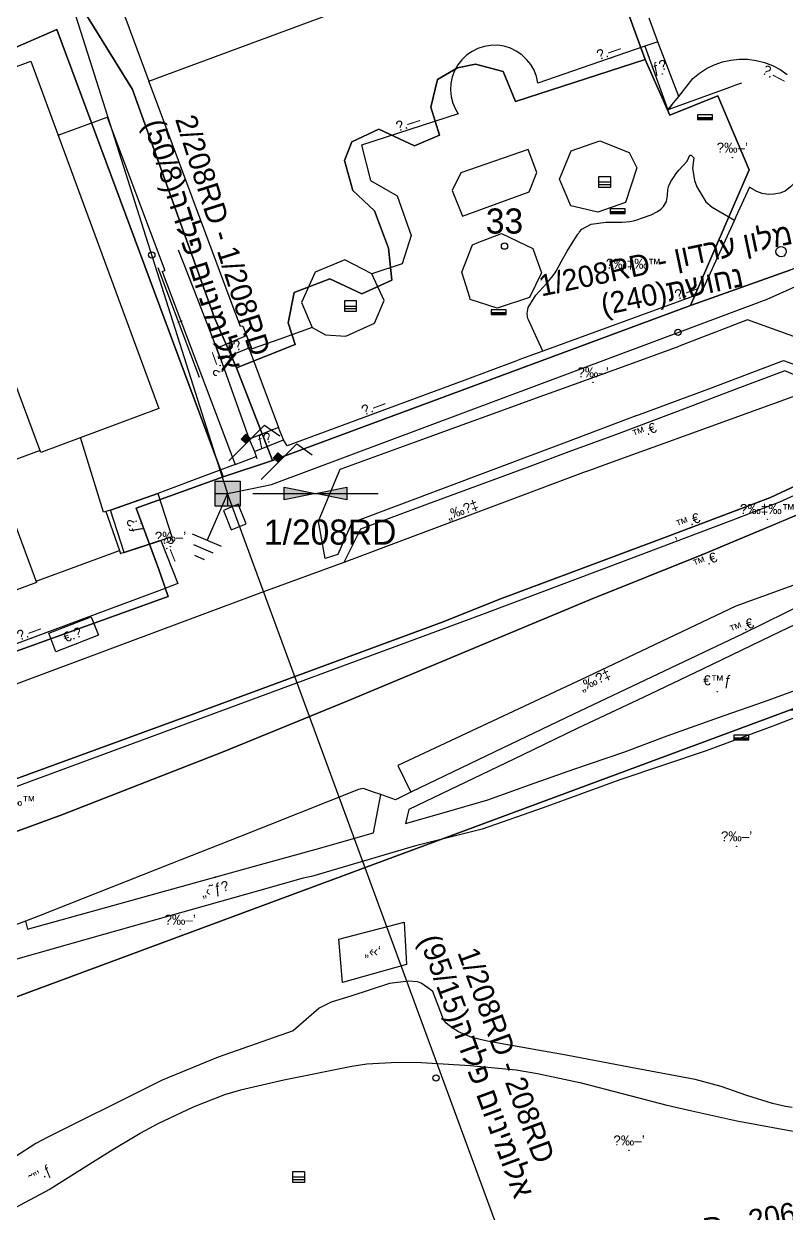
# Model space of a CAD drawing. Header units: metres. Extents: x 218299 to 220222, y 572714 to 574340.
# Drawn here: x 219886 to 219946.7, y 573720.8 to 573815.6 of the extents above; entities that cross this region are included whole.
import ezdxf
from ezdxf.enums import TextEntityAlignment as Align

# ---------------------------------------------------------------- set-up
doc = ezdxf.new("R2010")
doc.units = ezdxf.units.M
doc.header["$MEASUREMENT"] = 0
for name, color, linetype in [('1601', 44, 'LANDBORDER'), ('1602', 44, 'Continuous'), ('1603', 44, 'Continuous'), ('6011', 10, 'Continuous'), ('6081', 1, 'CABLEUNDEXIST03'), ('6371', 7, 'Continuous'), ('6522', 1, 'Continuous'), ('6531', 7, 'Continuous'), ('6561', 7, 'Continuous'), ('6902', 1, 'Continuous'), ('6912', 1, 'Continuous'), ('A_POINTS', 2, 'Continuous'), ('M2200', 253, 'Continuous'), ('M2207', 253, 'Continuous'), ('M2211', 253, 'Continuous'), ('M2401', 7, 'Continuous'), ('M2404', 7, 'Continuous'), ('M2405', 253, 'Continuous'), ('M2407', 253, 'Continuous'), ('M2408', 253, 'Continuous'), ('M2412', 253, 'Continuous'), ('M2430', 253, 'Continuous'), ('M2601', 253, 'Continuous'), ('M2602', 253, 'Continuous'), ('M2605', 253, 'Continuous'), ('M2802', 253, 'Continuous'), ('M2804', 253, 'Continuous'), ('M2809', 253, 'Continuous'), ('M5202', 253, 'Continuous'), ('M5203', 253, 'Continuous'), ('M5250', 253, 'Continuous')]:
    doc.layers.add(name, color=color, linetype=linetype)
doc.styles.add('HEBTXT', font='HEBTXT')
doc.styles.add('MAVAT_HEBTXT', font='HEBTXT')
doc.linetypes.add('CABLEUNDEXIST03', pattern='A,3.5,[222,elecad.shx,S=0.01,R=0,X=0,Y=0],1.5', length=5)
doc.linetypes.add('LANDBORDER', pattern='A,6.25,[208,elecad.shx,S=0.02,R=0,X=-0.6,Y=0],12.5,[208,elecad.shx,S=0.02,R=180,X=0.6,Y=0],6.25', length=25)

# ---------------------------------------------------------------- blocks, each defined once
blk = doc.blocks.new('6902')
at = {"layer": 'A_POINTS'}
blk.add_circle((0, 0), 0.25, dxfattribs=at)
at = {"color": 0, "style": 'HEBTXT', "flags": 1}
blk.add_attdef('CODE', (-2.918, 6.399), '', height=1.7, dxfattribs=at)
at = {"color": 0, "style": 'HEBTXT'}
for tag, p in [('PATH', (0.169, 4.708)), ('HTCH', (0.169, 2.708))]:
    blk.add_attdef(tag, text='', height=1.7, dxfattribs=at).set_placement(p, align=Align.MIDDLE_CENTER)
blk = doc.blocks.new('6912')
at = {"layer": 'A_POINTS'}
blk.add_circle((0, 0), 0.25, dxfattribs=at)
at = {"color": 0, "style": 'HEBTXT', "flags": 1}
blk.add_attdef('CODE', (-2.918, 6.399), '', height=1.7, dxfattribs=at)
at = {"color": 0, "style": 'HEBTXT'}
for tag, p in [('PATH', (0.169, 4.708)), ('HTCH', (0.169, 2.708))]:
    blk.add_attdef(tag, text='', height=1.7, dxfattribs=at).set_placement(p, align=Align.MIDDLE_CENTER)
blk = doc.blocks.new('6522')
at = {"color": 0}
for points in [[(0.707, 0.707), (3.55, 3.55), (4.778, 2.689)], [(2.084, 2.082), (1.693, 2.422), (2.067, 2.83), (2.465, 2.465)]]:
    blk.add_lwpolyline(points, dxfattribs=at)
blk.add_solid([(2.083, 2.083), (1.693, 2.422), (2.465, 2.465), (2.067, 2.83)], dxfattribs=at)
at = {"color": 0, "style": 'HEBTXT'}
blk.add_attdef('PLACE', (4.757, 3.899), '', height=1.7, dxfattribs=at)
blk = doc.blocks.new('6371')
at = {"color": 0}
for points in [[(-1, -1), (-1, 1), (1, 1), (1, -1)], [(-1, -1), (-1, 0), (0, 0), (0, -1)]]:
    blk.add_lwpolyline(points, close=True, dxfattribs=at)
blk.add_solid([(-1, -1), (1, -1), (-1, 1), (1, 1)], dxfattribs=at)
at = {"color": 0, "style": 'HEBTXT'}
blk.add_attdef('POLE_NUM', (2, 2), '', height=2, dxfattribs=at)
at = {"color": 0, "style": 'HEBTXT', "flags": 1}
blk.add_attdef('MAP_TYPE', (2.062, -0.532), '', height=2, dxfattribs=at)
blk = doc.blocks.new('6531')
at = {"color": 0}
blk.add_lwpolyline([(2, 0), (12, 0)], dxfattribs=at)
for points in [[(4.5, -0.5), (4.5, 0.5), (7, 0)], [(9.5, 0.5), (9.5, -0.5), (7, 0)]]:
    blk.add_lwpolyline(points, close=True, dxfattribs=at)
for points in [[(4.5, -0.5), (4.5, 0.5), (7, 0)], [(9.5, -0.5), (9.5, 0.5), (7, 0)]]:
    blk.add_solid(points, dxfattribs=at)
blk = doc.blocks.new('6561')
at = {"color": 0}
blk.add_line((0, 0), (-1.62, -3.72), dxfattribs=at)
at = {"color": 0, "flags": 128}
for points in [[(-2.812, -3.202), (-0.519, -4.199)], [(-2.718, -4.061), (-1.185, -4.727)], [(-2.624, -4.919), (-1.851, -5.255)]]:
    blk.add_lwpolyline(points, dxfattribs=at)
at = {"color": 0, "style": 'HEBTXT'}
for tag, p in [('TYPE', (1.691, -1.644)), ('DESC', (1.691, -4.209))]:
    blk.add_attdef(tag, p, '', height=1.5, dxfattribs=at)
blk = doc.blocks.new('1603')
at = {"layer": 'A_POINTS'}
blk.add_circle((0, 0), 0.25, dxfattribs=at)
at = {"color": 0, "style": 'HEBTXT'}
blk.add_attdef('PARCEL_NUM', text='', height=2, dxfattribs=at).set_placement((0, 1), align=Align.CENTER)
at = {"color": 0, "style": 'HEBTXT', "flags": 1}
blk.add_attdef('LOT_NUM', text='', height=2, dxfattribs=at).set_placement((0, -2.5), align=Align.CENTER)
blk = doc.blocks.new('M2802')
blk.add_circle((0, 0), 0.025)
at = {"style": 'MAVAT_HEBTXT'}
blk.add_attdef('NAME', text='', height=0.8, dxfattribs=at).set_placement((0, 1.59), align=Align.MIDDLE)
blk = doc.blocks.new('M2804')
blk.add_circle((0, 0), 0.025)
at = {"style": 'MAVAT_HEBTXT'}
blk.add_attdef('NAME', text='', height=0.8, dxfattribs=at).set_placement((0, 1.59), align=Align.MIDDLE)
blk = doc.blocks.new('M5202')
blk.add_lwpolyline([(-2, -0.53), (2, -0.53), (2, 0.67), (-2, 0.67)], close=True)
for points in [[(-2, 0), (2, 0)], [(-2, -0.33), (2, -0.33)]]:
    blk.add_lwpolyline(points)
at = {"style": 'MAVAT_HEBTXT', "flags": 1}
for tag, p in [('MARK', (0, 1.92)), ('HEIGHT', (0, -1.78)), ('NAME', (0, -4.35))]:
    blk.add_attdef(tag, text='', height=0.8, dxfattribs=at).set_placement(p, align=Align.MIDDLE)
blk = doc.blocks.new('M2405')
blk.add_circle((0, 0), 0.025)
at = {"style": 'MAVAT_HEBTXT'}
blk.add_attdef('NAME', text='', height=0.8, dxfattribs=at).set_placement((0, 1.59), align=Align.MIDDLE)
blk = doc.blocks.new('M2404')
blk.add_circle((0, 0), 0.025)
at = {"style": 'MAVAT_HEBTXT'}
blk.add_attdef('NAME', text='', height=0.8, dxfattribs=at).set_placement((0, 1.59), align=Align.MIDDLE)
blk = doc.blocks.new('M2207')
blk.add_circle((0, 0), 0.025)
at = {"style": 'MAVAT_HEBTXT'}
blk.add_attdef('NAME', text='', height=0.8, dxfattribs=at).set_placement((0, 1.59), align=Align.MIDDLE)
blk = doc.blocks.new('M2211')
blk.add_circle((0, 0), 0.025)
at = {"style": 'MAVAT_HEBTXT'}
blk.add_attdef('NAME', text='', height=0.8, dxfattribs=at).set_placement((0, 1.59), align=Align.MIDDLE)
blk = doc.blocks.new('M2408')
blk.add_circle((0, 0), 0.025)
at = {"style": 'MAVAT_HEBTXT'}
blk.add_attdef('NAME', text='', height=0.8, dxfattribs=at).set_placement((0, 1.59), align=Align.MIDDLE)
blk = doc.blocks.new('M2412')
blk.add_circle((0, 0), 0.025)
at = {"style": 'MAVAT_HEBTXT'}
blk.add_attdef('NAME', text='', height=0.8, dxfattribs=at).set_placement((0, 1.59), align=Align.MIDDLE)
blk = doc.blocks.new('M2430')
blk.add_circle((0, 0), 0.025)
at = {"style": 'MAVAT_HEBTXT'}
blk.add_attdef('NAME', text='', height=0.8, dxfattribs=at).set_placement((0, 1.25), align=Align.MIDDLE)
blk = doc.blocks.new('M2601')
blk.add_circle((0, 0), 0.025)
at = {"style": 'MAVAT_HEBTXT'}
blk.add_attdef('NAME', text='', height=0.8, dxfattribs=at).set_placement((0, 1.59), align=Align.MIDDLE)
blk = doc.blocks.new('M2605')
blk.add_circle((0, 0), 0.025)
at = {"style": 'MAVAT_HEBTXT'}
blk.add_attdef('NAME', text='', height=0.8, dxfattribs=at).set_placement((0, 1.59), align=Align.MIDDLE)
blk = doc.blocks.new('M2809')
blk.add_circle((0, 0), 0.025)
at = {"style": 'MAVAT_HEBTXT'}
blk.add_attdef('NAME', text='', height=0.8, dxfattribs=at).set_placement((0, 1.59), align=Align.MIDDLE)
blk = doc.blocks.new('M5203')
for points in [[(1.54, -1.47), (-1.54, -1.47), (-1.54, 1.47), (1.54, 1.47)], [(-1.54, 0), (1.54, 0)], [(1.54, 1.47), (1.54, -1.47)], [(-1.54, -0.66), (1.54, -0.66)]]:
    blk.add_lwpolyline(points)
at = {"style": 'MAVAT_HEBTXT', "flags": 1}
for tag, p in [('MARK', (0, 3.2)), ('HEIGHT', (0, -3.3)), ('NAME', (0, -5.87))]:
    blk.add_attdef(tag, text='', height=0.8, dxfattribs=at).set_placement(p, align=Align.MIDDLE)
blk = doc.blocks.new('111')
at = {"layer": 'M2200'}
for points in [[(219920.122, 573830.676, 608.727), (219892.507, 573820.415, 608.765), (219892.507, 573820.415, 608.765), (219895.984, 573811.016, 608.765), (219895.984, 573811.016, 608.765), (219923.612, 573821.282, 608.765)], [(219887.369, 573781.443, 608.727), (219877.077, 573809.101, 608.727), (219885.947, 573812.366, 608.692), (219886.581, 573812.599, 608.69), (219896.765, 573784.936, 608.727)], [(219887.033, 573771.065, 608.802), (219863.487, 573762.332, 608.802), (219859.983, 573771.779, 608.877), (219883.53, 573780.512, 608.727), (219883.53, 573780.512, 608.727)]]:
    blk.add_polyline3d(points, close=True, dxfattribs=at)
at = {"layer": 'M2207'}
blk.add_polyline3d([(219916.496, 573740.649, 596.955), (219911.396, 573739.191, 596.955), (219911.11, 573742.655, 596.955), (219916.302, 573744.001, 596.955), (219916.496, 573740.649, 596.955)], close=True, dxfattribs=at)
at = {"layer": 'M2211'}
blk.add_polyline3d([(219891.965, 573766.868, 598.535), (219888.577, 573765.554, 598.535), (219888.007, 573767.024, 598.235), (219891.395, 573768.338, 598.235), (219891.965, 573766.868, 598.535)], close=True, dxfattribs=at)
at = {"layer": 'M2401'}
for points in [[(219948.988, 573786.949, 598.852), (219946.636, 573787.93, 598.852), (219942.814, 573786.51, 598.852), (219938.776, 573784.977, 598.852), (219933.365, 573782.923, 598.852), (219929.441, 573781.472, 598.852), (219926.33, 573780.321, 598.852), (219919.969, 573777.968, 598.852), (219918.187, 573777.309, 598.852), (219912.832, 573775.329, 598.852), (219912.407, 573774.484, 598.852), (219911.499, 573772.68, 598.852), (219905.102, 573770.326, 598.852), (219904.044, 573769.932, 598.852), (219900.632, 573768.66, 598.852), (219879.629, 573760.829, 598.852)], [(219920.974, 573800.268, 596.258), (219926.281, 573802.21, 596.258), (219926.881, 573803.751, 596.258), (219926.18, 573805.566, 596.258), (219920.822, 573803.702, 596.258), (219920.146, 573802.316, 596.258), (219920.974, 573800.268, 596.258)], [(219934.847, 573784.385, 595.257), (219938.355, 573785.675, 595.257), (219940.579, 573786.493, 595.257), (219946.543, 573788.756, 595.257), (219949.033, 573787.872, 595.257), (219949.185, 573787.831, 595.257), (219949.599, 573787.774, 595.257), (219950.017, 573787.797, 595.257), (219950.423, 573787.899, 595.257), (219951.987, 573788.699, 595.257), (219950.924, 573789.277, 595.257), (219948.319, 573790.321, 595.257), (219943.661, 573792.015, 595.257), (219938.234, 573789.894, 595.257)], [(219947.585, 573778.819, 594.748), (219945.507, 573777.852, 594.748), (219937.225, 573774.705, 594.748), (219929.826, 573771.962, 594.748), (219923.845, 573769.712, 594.748), (219919.426, 573767.951, 594.748), (219899.358, 573760.528, 594.748), (219871.573, 573750.392, 594.748)], [(219877.283, 573748.27, 594.748), (219889.036, 573752.574, 594.748), (219901.903, 573757.574, 594.748), (219911.828, 573761.637, 594.748), (219921.168, 573765.545, 594.748), (219924.096, 573766.764, 594.748), (219931.169, 573769.707, 594.748), (219940.153, 573773.344, 594.748), (219944.593, 573775.183, 594.748), (219948.571, 573776.868, 594.748)], [(219948.529, 573769.565, 594.211), (219943.236, 573766.967, 594.211), (219929.792, 573760.579, 594.211), (219922.868, 573757.271, 594.211), (219916.853, 573754.364, 594.211), (219915.616, 573753.766, 594.211), (219914.444, 573754.172, 594.211), (219913.784, 573754.401, 594.211), (219913.07, 573754.651, 594.211), (219912.669, 573754.591, 594.211), (219903.199, 573750.808, 594.211), (219902.455, 573750.514, 594.211), (219897.728, 573748.646, 594.211), (219887.185, 573744.481, 594.211), (219886.148, 573744.095, 594.211), (219877.987, 573741.06, 594.211), (219866.786, 573736.916, 594.211), (219856.525, 573733.114, 594.211), (219853.871, 573732.162, 594.211), (219851.158, 573731.097, 594.211), (219850.423, 573730.832, 594.211), (219846.149, 573729.294, 594.211), (219844.784, 573728.803, 594.211), (219841.286, 573727.481, 594.211)], [(219951.802, 573769.773, 594.789), (219946.303, 573767.162, 594.789), (219940.084, 573764.165, 594.789), (219935.341, 573761.899, 594.789), (219930.157, 573759.455, 594.789), (219925.708, 573757.317, 594.789), (219916.695, 573752.979, 594.789), (219916.429, 573751.879, 594.789), (219919.499, 573752.748, 594.789), (219922.976, 573753.75, 594.789), (219926.288, 573754.948, 594.789), (219929.836, 573756.205, 594.789), (219933.82, 573757.556, 594.789), (219937.256, 573758.853, 594.789), (219941.801, 573760.486, 594.789), (219945.021, 573761.601, 594.789), (219948.937, 573763.033, 594.789)]]:
    blk.add_polyline3d(points, dxfattribs=at)
at = {"layer": 'M2404'}
for points in [[(219948.988, 573786.949, 598.852), (219946.636, 573787.93, 598.852), (219942.814, 573786.51, 598.852), (219938.776, 573784.977, 598.852), (219933.365, 573782.923, 598.852), (219929.441, 573781.472, 598.852), (219926.33, 573780.321, 598.852), (219919.969, 573777.968, 598.852), (219918.187, 573777.309, 598.852), (219912.832, 573775.329, 598.852), (219912.407, 573774.484, 598.852), (219911.499, 573772.68, 598.852), (219905.102, 573770.326, 598.852), (219904.044, 573769.932, 598.852), (219900.632, 573768.66, 598.852), (219879.629, 573760.829, 598.852)], [(219920.974, 573800.268, 596.258), (219926.281, 573802.21, 596.258), (219926.881, 573803.751, 596.258), (219926.18, 573805.566, 596.258), (219920.822, 573803.702, 596.258), (219920.146, 573802.316, 596.258), (219920.974, 573800.268, 596.258)], [(219934.847, 573784.385, 595.257), (219938.355, 573785.675, 595.257), (219940.579, 573786.493, 595.257), (219946.543, 573788.756, 595.257), (219949.033, 573787.872, 595.257), (219949.185, 573787.831, 595.257), (219949.599, 573787.774, 595.257), (219950.017, 573787.797, 595.257), (219950.423, 573787.899, 595.257), (219951.987, 573788.699, 595.257), (219950.924, 573789.277, 595.257), (219948.319, 573790.321, 595.257), (219943.661, 573792.015, 595.257), (219938.234, 573789.894, 595.257)], [(219947.585, 573778.819, 594.971), (219945.507, 573777.852, 594.971), (219937.225, 573774.705, 594.971), (219929.826, 573771.962, 594.971), (219923.845, 573769.712, 594.971), (219919.426, 573767.951, 594.971), (219899.358, 573760.528, 594.971), (219871.573, 573750.392, 594.971)], [(219877.283, 573748.27, 594.971), (219889.036, 573752.574, 594.971), (219901.903, 573757.574, 594.971), (219911.828, 573761.637, 594.971), (219921.168, 573765.545, 594.971), (219924.096, 573766.764, 594.971), (219931.169, 573769.707, 594.971), (219940.153, 573773.344, 594.971), (219944.593, 573775.183, 594.971), (219948.571, 573776.868, 594.971)], [(219948.529, 573769.565, 594.631), (219943.236, 573766.967, 594.631), (219929.792, 573760.579, 594.631), (219922.868, 573757.271, 594.631), (219916.853, 573754.364, 594.631), (219915.616, 573753.766, 594.631), (219914.444, 573754.172, 594.631), (219913.784, 573754.401, 594.631), (219913.07, 573754.651, 594.631), (219912.669, 573754.591, 594.631), (219903.199, 573750.808, 594.631), (219902.455, 573750.514, 594.631), (219897.728, 573748.646, 594.631), (219887.185, 573744.481, 594.631), (219886.148, 573744.095, 594.631), (219877.987, 573741.06, 594.631), (219866.786, 573736.916, 594.631), (219856.525, 573733.114, 594.631), (219853.871, 573732.162, 594.631), (219851.158, 573731.097, 594.631), (219850.423, 573730.832, 594.631), (219846.149, 573729.294, 594.631), (219844.784, 573728.803, 594.631), (219841.286, 573727.481, 594.631)], [(219951.802, 573769.773, 594.789), (219946.303, 573767.162, 594.789), (219940.084, 573764.165, 594.789), (219935.341, 573761.899, 594.789), (219930.157, 573759.455, 594.789), (219925.708, 573757.317, 594.789), (219916.695, 573752.979, 594.789), (219916.429, 573751.879, 594.789), (219919.499, 573752.748, 594.789), (219922.976, 573753.75, 594.789), (219926.288, 573754.948, 594.789), (219929.836, 573756.205, 594.789), (219933.82, 573757.556, 594.789), (219937.256, 573758.853, 594.789), (219941.801, 573760.486, 594.789), (219945.021, 573761.601, 594.789), (219948.937, 573763.033, 594.789)]]:
    blk.add_polyline3d(points, dxfattribs=at)
at = {"layer": 'M2405'}
for points in [[(219947.215, 573729.251, 594.681), (219946.688, 573729.333, 594.681), (219945.647, 573729.565, 594.681), (219943.6, 573730.208, 594.681), (219941.563, 573730.912, 594.681), (219939.493, 573731.463, 594.681), (219934.364, 573732.442, 594.681), (219929.231, 573733.404, 594.681), (219923.956, 573734.344, 594.681), (219922.826, 573734.554, 594.681), (219921.715, 573734.833, 594.681), (219920.651, 573735.272, 594.681), (219920.146, 573735.579, 594.681), (219919.664, 573735.96, 594.681), (219919.44, 573736.256, 594.681), (219918.597, 573738.48, 594.681), (219918.198, 573738.779, 594.681), (219917.662, 573739.156, 594.681), (219917.378, 573739.254, 594.681), (219916.656, 573739.311, 594.681), (219915.158, 573739.115, 594.681), (219912.055, 573738.103, 594.681), (219910.512, 573737.642, 594.681), (219909.543, 573737.144, 594.681), (219907.469, 573735.36, 594.681), (219901.496, 573733.247, 594.681), (219897.044, 573731.415, 594.681), (219895.984, 573730.887, 594.681), (219887.874, 573726.849, 594.681), (219886.975, 573726.366, 594.681), (219885.258, 573725.257, 594.681)], [(219947.295, 573727.318, 593.648), (219942.825, 573728.152, 593.648), (219942.337, 573728.262, 593.648), (219939.235, 573728.961, 593.648), (219937.257, 573729.407, 593.648), (219933.816, 573730.305, 593.648), (219930.324, 573731.217, 593.648), (219930.31, 573731.221, 593.648), (219926.939, 573731.931, 593.648), (219925.236, 573732.205, 593.648), (219921.577, 573732.572, 593.648), (219917.705, 573732.793, 593.648), (219915.769, 573732.825, 593.648), (219913.348, 573732.687, 593.648), (219912.144, 573732.511, 593.648), (219906.736, 573731.431, 593.648), (219903.284, 573730.634, 593.648), (219902.004, 573730.248, 593.648), (219899.517, 573729.262, 593.648), (219896.683, 573727.949, 593.648), (219895.319, 573727.196, 593.648), (219895.291, 573727.179, 593.648), (219894.88, 573726.932, 593.648), (219893.102, 573725.861, 593.648), (219891.705, 573724.987, 593.648), (219888.103, 573722.735, 593.648), (219886.078, 573721.652, 593.648), (219885.049, 573721.101, 593.648)]]:
    blk.add_polyline3d(points, dxfattribs=at)
at = {"layer": 'M2407'}
for points in [[(219896.749, 573808.967, 597.362), (219895.984, 573811.016, 597.378)], [(219902.625, 573793.215, 597.241), (219896.749, 573808.967, 597.362)], [(219888.746, 573806.716, 597.421), (219892.669, 573808.161, 597.49), (219897.255, 573795.924, 597.34)], [(219931.907, 573806.255, 596.328), (219934.233, 573805.344, 596.328), (219934.859, 573804.11, 596.328), (219933.945, 573801.353, 596.178), (219931.75, 573800.569, 596.253), (219929.588, 573801.083, 596.253), (219928.69, 573803.197, 596.328), (219929.631, 573805.462, 596.328), (219931.907, 573806.255, 596.328)], [(219924.056, 573798.886, 596.328), (219926.573, 573797.683, 596.253), (219927.249, 573795.756, 596.253), (219926.291, 573793.787, 596.253), (219923.716, 573792.929, 596.253), (219921.58, 573793.634, 596.253), (219921.534, 573793.782, 596.253)], [(219922.275, 573798.182, 596.328), (219924.056, 573798.886, 596.328)], [(219921.534, 573793.782, 596.253), (219920.914, 573795.796, 596.253), (219921.767, 573797.981, 596.328), (219922.275, 573798.182, 596.328)], [(219897.035, 573795.841, 597.34), (219897.255, 573795.924, 597.34)], [(219908.985, 573791.381, 596.478), (219910.039, 573790.82, 596.478), (219911.665, 573790.696, 596.478), (219913.948, 573791.748, 596.478), (219914.717, 573793.548, 596.478), (219913.735, 573795.66, 596.478)], [(219903.457, 573791.49, 597.228), (219903.28, 573791.459, 597.228), (219902.625, 573793.215, 597.241)], [(219904.202, 573789.685, 596.628), (219903.993, 573789.599, 596.628), (219906.296, 573783.425, 596.553)], [(219892.559, 573776.726, 597.34), (219892.376, 573776.672, 597.34), (219890.531, 573782.618, 597.413)], [(219887.312, 573781.595, 597.415), (219883.634, 573780.23, 597.415)], [(219886.994, 573771.172, 597.34), (219893.631, 573773.628, 597.34)]]:
    blk.add_polyline3d(points, dxfattribs=at)
at = {"layer": 'M2408'}
for points in [[(219934.847, 573784.385, 595.368), (219929.234, 573782.266, 595.368), (219926.908, 573781.389, 595.368), (219912.14, 573775.817, 595.368), (219911.574, 573774.529, 595.368), (219911.033, 573773.302, 595.368), (219910.011, 573772.985, 595.368), (219909.485, 573775.921, 595.368), (219909.688, 573776.412, 595.368), (219911.081, 573779.781, 595.368), (219911.218, 573780.111, 595.368), (219911.302, 573780.141, 595.368), (219917.129, 573782.251, 595.368), (219917.131, 573782.252, 595.368), (219927.519, 573786.014, 595.368), (219928.64, 573786.42, 595.368), (219934.302, 573788.47, 595.368), (219938.234, 573789.894, 595.368)], [(219902.848, 573780.477, 595.915), (219904.53, 573781.106, 595.915)], [(219949.544, 573761.117, 595.59), (219945.694, 573759.638, 595.59), (219943.163, 573758.704, 595.59), (219940.364, 573757.673, 595.59), (219933.497, 573755.341, 595.59), (219927.389, 573753.126, 595.59), (219922.538, 573751.422, 595.59), (219917.221, 573750.097, 595.59), (219908.93, 573747.656, 595.59), (219908.269, 573747.514, 595.59), (219904.717, 573746.512, 595.59), (219892.458, 573743.055, 595.59), (219889.477, 573742.215, 595.59), (219879.724, 573739.435, 595.59), (219879.502, 573739.352, 595.59), (219873.395, 573737.088, 595.59), (219859.126, 573731.797, 595.59), (219856.493, 573730.817, 595.59), (219853.865, 573729.779, 595.59), (219853.369, 573729.594, 595.59), (219850.647, 573728.577, 595.59), (219842.502, 573725.613, 595.59)], [(219886.148, 573744.095, 595.808), (219886.307, 573743.456, 595.808), (219892.643, 573745.21, 595.808), (219904.399, 573748.465, 595.808), (219909.298, 573749.821, 595.808), (219913.861, 573751.14, 595.808), (219914.444, 573754.172, 595.808)]]:
    blk.add_polyline3d(points, dxfattribs=at)
at = {"layer": 'M2412'}
for points in [[(219935.477, 573813.796, 596.29), (219937.307, 573808.732, 596.29), (219937.307, 573808.732, 596.29), (219937.47, 573808.929, 596.207), (219937.633, 573809.126, 596.124), (219938.19, 573809.799, 595.84), (219938.19, 573809.799, 595.84), (219936.527, 573814.156, 595.84)], [(219903.747, 573790.752, 597.115), (219904.138, 573789.837, 596.665), (219901.699, 573788.85, 596.665), (219901.354, 573789.737, 597.19), (219901.354, 573789.737, 597.19)], [(219906.296, 573783.425, 596.553), (219906.296, 573783.425, 596.553), (219903.98, 573782.492, 596.553), (219904.38, 573781.5, 596.103), (219906.695, 573782.433, 596.103), (219906.695, 573782.433, 596.103), (219906.695, 573782.433, 596.103), (219906.296, 573783.425, 596.553)], [(219892.916, 573776.831, 597.34), (219896.698, 573778.16, 595.915), (219896.698, 573778.16, 595.915), (219897.798, 573774.711, 595.915), (219897.798, 573774.711, 595.915), (219896.925, 573774.426, 596.243), (219896.831, 573774.396, 596.278), (219894.001, 573773.471, 597.34)]]:
    blk.add_polyline3d(points, close=True, dxfattribs=at)
at = {"layer": 'M2430'}
for points in [[(219937.115, 573782.213, 595.106), (219947.517, 573785.986, 594.919), (219949.883, 573786.885, 594.919)], [(219932.916, 573780.69, 595.182), (219937.115, 573782.213, 595.106)], [(219930.802, 573779.923, 595.219), (219911.499, 573772.68, 595.519)], [(219930.802, 573779.923, 595.219), (219932.916, 573780.69, 595.182)], [(219949.119, 573771.511, 594.705), (219942.745, 573769.185, 594.825), (219930.904, 573763.557, 595.125), (219915.82, 573756.5, 595.305), (219916.853, 573754.364, 595.305)]]:
    blk.add_polyline3d(points, dxfattribs=at)
at = {"layer": 'M2601'}
for points in [[(219896.689, 573796.182, 598.531), (219899.974, 573787.428, 598.531)], [(219904.38, 573781.5, 596.928), (219904.53, 573781.106, 596.765), (219904.587, 573780.954, 596.703)], [(219922.5, 573768.535, 596.62), (219934.202, 573772.932, 596.56), (219942.354, 573776.018, 596.29), (219946.238, 573777.506, 596.26), (219947.985, 573778.3, 596.17), (219950.044, 573779.324, 596.14), (219951.834, 573780.321, 596.14), (219953.168, 573781.151, 596.14)], [(219852.412, 573740.214, 597.52), (219858.774, 573744.514, 597.52), (219861.08, 573745.842, 597.52), (219922.5, 573768.535, 596.62)]]:
    blk.add_polyline3d(points, dxfattribs=at)
at = {"layer": 'M2602'}
for points in [[(219903.457, 573791.49, 597.415), (219903.457, 573791.49, 597.415), (219903.747, 573790.752, 597.415)], [(219904.202, 573789.685, 597.19), (219904.138, 573789.837, 597.19), (219903.747, 573790.752, 597.19), (219903.747, 573790.752, 597.19), (219903.747, 573790.752, 597.19)]]:
    blk.add_polyline3d(points, dxfattribs=at)
at = {"layer": 'M2605'}
for points in [[(219936.527, 573814.156, 597.115), (219935.828, 573816.026, 597.126)], [(219936.527, 573814.156, 597.115), (219935.477, 573813.796, 597.115), (219935.477, 573813.796, 597.115), (219929.047, 573811.588, 597.115)], [(219929.047, 573811.588, 597.115), (219926.96, 573810.872, 597.115), (219926.848, 573811.388, 597.115), (219926.659, 573811.882, 597.115), (219926.398, 573812.341, 597.115), (219926.071, 573812.756, 597.115), (219925.685, 573813.116, 597.115), (219925.249, 573813.414, 597.115), (219924.773, 573813.644, 597.115), (219924.268, 573813.798, 597.115), (219923.745, 573813.875, 597.115), (219923.217, 573813.872, 597.115), (219922.695, 573813.79, 597.115), (219922.192, 573813.629, 597.115), (219921.719, 573813.395, 597.115), (219921.286, 573813.092, 597.115), (219920.904, 573812.727, 597.115), (219920.581, 573812.309, 597.115), (219920.325, 573811.847, 597.115), (219920.142, 573811.351, 597.115), (219920.036, 573810.834, 597.115), (219920.008, 573810.306, 597.115), (219920.061, 573809.781, 597.115), (219920.192, 573809.269, 597.115), (219920.399, 573808.783, 597.115), (219920.621, 573808.414, 597.115), (219912.912, 573805.912, 597.265), (219913.636, 573803.117, 597.265), (219915.759, 573801.89, 597.265), (219916.867, 573798.713, 597.115), (219916.16, 573796.451, 597.115), (219913.735, 573795.66, 597.115), (219913.735, 573795.66, 597.115), (219911.577, 573796.772, 597.115), (219909.228, 573795.802, 597.115), (219908.139, 573793.374, 597.19), (219908.985, 573791.381, 597.19), (219908.985, 573791.381, 597.19), (219906.403, 573790.466, 597.19)], [(219937.633, 573809.126, 596.215), (219937.912, 573809.462, 596.215), (219938.19, 573809.799, 596.215), (219939.307, 573811.23, 596.215), (219939.834, 573811.662, 596.215), (219940.408, 573812.031, 596.215), (219941.021, 573812.329, 596.215), (219941.665, 573812.554, 596.215), (219942.331, 573812.702, 596.215), (219943.009, 573812.771, 596.215), (219943.691, 573812.76, 596.215), (219944.367, 573812.669, 596.215), (219945.027, 573812.5, 596.215), (219945.664, 573812.255, 596.215), (219946.267, 573811.937, 596.215), (219946.829, 573811.551, 596.215)], [(219942.311, 573810.552, 596.046), (219937.307, 573808.732, 596.29)], [(219942.709, 573810.697, 596.027), (219942.311, 573810.552, 596.046)], [(219943.186, 573810.87, 596.004), (219942.709, 573810.697, 596.027)], [(219937.633, 573809.126, 596.215), (219937.307, 573808.732, 596.215)], [(219947.888, 573803.452, 596.215), (219947.583, 573803.07, 596.215), (219947.098, 573802.59, 596.215), (219946.666, 573802.245, 596.215), (219946.227, 573802.085, 596.215), (219945.768, 573802.002, 596.215), (219945.301, 573801.998, 596.215), (219944.841, 573802.075, 596.215), (219944.4, 573802.228, 596.215), (219943.992, 573802.454, 596.215), (219943.818, 573802.582, 596.215), (219942.73, 573800.202, 596.194)], [(219942.73, 573800.202, 596.194), (219942.617, 573799.954, 596.192), (219939.945, 573794.107, 596.14), (219927.352, 573789.499, 596.206), (219925.668, 573788.883, 596.215)], [(219898.318, 573797.584, 597.265), (219899.044, 573795.707, 597.247)], [(219897.035, 573795.841, 597.34), (219902.848, 573780.477, 597.19), (219902.848, 573780.477, 597.19), (219900.649, 573779.648, 597.19)], [(219899.044, 573795.707, 597.247), (219901.354, 573789.737, 597.19), (219901.699, 573788.85, 596.665), (219903.98, 573782.492, 596.553), (219904.38, 573781.5, 596.103)], [(219906.403, 573790.466, 597.19), (219904.202, 573789.685, 597.19)], [(219925.124, 573788.682, 596.217), (219921.15, 573787.206, 596.233)], [(219925.668, 573788.883, 596.215), (219925.124, 573788.682, 596.217)], [(219921.15, 573787.206, 596.233), (219906.988, 573781.951, 596.29)], [(219906.988, 573781.951, 596.29), (219906.695, 573782.433, 596.365), (219906.296, 573783.425, 596.365)], [(219900.649, 573779.648, 597.19), (219896.698, 573778.16, 597.19), (219896.698, 573778.16, 597.19), (219894.65, 573777.44, 597.272)], [(219894.65, 573777.44, 597.272), (219892.916, 573776.831, 597.34), (219892.559, 573776.726, 597.34)], [(219892.559, 573776.726, 597.34), (219893.631, 573773.628, 597.34), (219893.723, 573773.364, 597.34)], [(219894.001, 573773.471, 597.34), (219896.925, 573774.426, 597.34), (219898.291, 573770.981, 597.265), (219896.982, 573770.494, 597.272)], [(219893.749, 573773.374, 597.34), (219893.723, 573773.364, 597.34)], [(219894.001, 573773.471, 597.34), (219893.749, 573773.374, 597.34)], [(219896.982, 573770.494, 597.272), (219883.173, 573765.353, 597.34), (219876.233, 573762.834, 597.34)]]:
    blk.add_polyline3d(points, dxfattribs=at)
at = {"layer": 'M2802'}
blk.add_polyline3d([(219942.617, 573799.954, 596.192), (219939.945, 573794.107, 596.14), (219927.352, 573789.499, 596.206), (219926.223, 573791.991, 596.356), (219926.174, 573792.118, 596.363), (219926.139, 573792.244, 596.368), (219926.111, 573792.494, 596.373), (219926.201, 573792.988, 596.366), (219926.806, 573793.957, 596.308), (219927.668, 573794.915, 596.237), (219928.078, 573795.395, 596.213), (219928.258, 573795.636, 596.207), (219928.339, 573795.756, 596.206), (219928.414, 573795.878, 596.206), (219928.64, 573796.275, 596.216), (219928.861, 573796.672, 596.235), (219929.301, 573797.463, 596.289), (219929.766, 573798.242, 596.339), (219930.017, 573798.626, 596.354), (219930.15, 573798.816, 596.357), (219930.218, 573798.91, 596.357), (219930.287, 573799.004, 596.356), (219930.481, 573799.221, 596.352), (219931.202, 573799.624, 596.326), (219932.387, 573799.776, 596.276), (219933.669, 573799.786, 596.228), (219934.291, 573799.841, 596.212), (219934.588, 573799.898, 596.208), (219934.872, 573799.983, 596.206), (219935.151, 573800.079, 596.206), (219935.982, 573800.378, 596.206), (219936.506, 573800.647, 596.206), (219936.751, 573800.822, 596.206), (219936.869, 573800.922, 596.206), (219936.982, 573801.032, 596.206), (219937.21, 573801.436, 596.206), (219937.281, 573801.9, 596.206), (219937.32, 573802.374, 596.206), (219937.367, 573802.6, 596.206), (219937.454, 573802.808, 596.206), (219937.618, 573803.097, 596.206), (219937.789, 573803.38, 596.206), (219937.98, 573803.659, 596.206), (219938.201, 573803.936, 596.206), (219938.847, 573804.642, 596.206), (219939.075, 573805.11, 596.192), (219939.17, 573805.133, 596.191), (219939.383, 573804.906, 596.192), (219939.276, 573804.092, 596.192), (219939.446, 573803.092, 596.192), (219939.624, 573802.597, 596.192), (219940.345, 573801.412, 596.192), (219940.856, 573800.988, 596.192)], close=True, dxfattribs=at)
for points in [[(219948.571, 573776.868, 594.886), (219945.501, 573775.568, 594.932), (219944.593, 573775.183, 594.946), (219940.153, 573773.344, 595.036), (219931.169, 573769.707, 595.186), (219924.096, 573766.764, 595.306), (219921.168, 573765.545, 595.486), (219911.828, 573761.637, 595.636), (219901.903, 573757.574, 595.861), (219889.036, 573752.574, 596.011), (219877.283, 573748.27, 596.161)], [(219883.916, 573754.895, 596.102), (219899.358, 573760.528, 595.936), (219919.426, 573767.951, 595.486), (219923.845, 573769.712, 595.486), (219929.826, 573771.962, 595.366), (219937.225, 573774.705, 595.126), (219945.507, 573777.852, 595.006), (219947.585, 573778.819, 594.963)]]:
    blk.add_polyline3d(points, dxfattribs=at)
at = {"layer": 'M2809'}
blk.add_polyline3d([(219951.802, 573769.773, 594.879), (219946.303, 573767.162, 594.939), (219940.084, 573764.165, 594.969), (219935.341, 573761.899, 595.029), (219930.157, 573759.455, 595.179), (219925.708, 573757.317, 595.269), (219916.695, 573752.979, 595.509), (219916.429, 573751.879, 595.509), (219919.499, 573752.748, 595.419), (219922.976, 573753.75, 595.329), (219926.288, 573754.948, 595.329), (219929.836, 573756.205, 595.239), (219933.82, 573757.556, 595.149), (219937.256, 573758.853, 595.089), (219941.801, 573760.486, 595.029), (219945.021, 573761.601, 594.969), (219948.937, 573763.033, 594.849)], dxfattribs=at)
at = {"layer": 'M5250'}
for points in [[(219946.743, 573797.377, 595.245), (219946.678, 573797.208, 595.245), (219946.548, 573797.083, 595.245), (219946.377, 573797.026, 595.245), (219946.197, 573797.047, 595.245), (219946.044, 573797.143, 595.245), (219945.946, 573797.295, 595.245), (219945.923, 573797.474, 595.245), (219945.976, 573797.643, 595.245), (219946.099, 573797.775, 595.245), (219946.267, 573797.842, 595.245), (219946.448, 573797.831, 595.245), (219946.606, 573797.745, 595.245), (219946.713, 573797.598, 595.245), (219946.747, 573797.421, 595.245), (219946.743, 573797.377, 595.245)], [(219902.775, 573777.176, 595.847), (219901.913, 573776.82, 595.847), (219902.524, 573775.267, 595.847), (219903.717, 573775.761, 595.847), (219903.183, 573777.119, 595.847)], [(219903.107, 573777.314, 595.847), (219902.775, 573777.176, 595.847)], [(219903.183, 573777.119, 595.847), (219903.107, 573777.314, 595.847)]]:
    blk.add_polyline3d(points, dxfattribs=at)
at = {"layer": 'M2207'}
ref = blk.add_blockref('M2207', (219913.809, 573741.624), dxfattribs=dict(at, xscale=0.5, yscale=0.5, zscale=0.5))
ref.add_attrib('NAME', '„‹‹‘', dxfattribs={"layer": '0', "height": 0.8, "style": 'MAVAT_HEBTXT'}).set_placement((219913.809, 573741.624), align=Align.MIDDLE)
at = {"layer": 'M2211'}
ref = blk.add_blockref('M2211', (219890.18, 573766.176), dxfattribs=dict(at, xscale=0.5, yscale=0.5, zscale=0.5))
ref.add_attrib('NAME', '€.\x9a', dxfattribs={"layer": '0', "height": 0.8, "rotation": 21.19408, "style": 'MAVAT_HEBTXT'}).set_placement((219889.893, 573766.918), align=Align.MIDDLE)
at = {"layer": 'M2404'}
ref = blk.add_blockref('M2404', (219935.248, 573783.638), dxfattribs=dict(at, xscale=0.5, yscale=0.5, zscale=0.5))
ref.add_attrib('NAME', '™.€', dxfattribs={"layer": '0', "height": 0.8, "rotation": 20.78569, "style": 'MAVAT_HEBTXT'}).set_placement((219935.443, 573783.124), align=Align.MIDDLE)
ref = blk.add_blockref('M2404', (219939.109, 573775.421), dxfattribs=dict(at, xscale=0.5, yscale=0.5, zscale=0.5))
ref.add_attrib('NAME', '™.€', dxfattribs={"layer": '0', "height": 0.8, "rotation": 20.78569, "style": 'MAVAT_HEBTXT'}).set_placement((219938.913, 573775.935), align=Align.MIDDLE)
ref = blk.add_blockref('M2404', (219940.071, 573773.311), dxfattribs=dict(at, xscale=0.5, yscale=0.5, zscale=0.5))
ref.add_attrib('NAME', '™.€', dxfattribs={"layer": '0', "height": 0.8, "rotation": 20.78569, "style": 'MAVAT_HEBTXT'}).set_placement((219940.266, 573772.796), align=Align.MIDDLE)
ref = blk.add_blockref('M2404', (219943.386, 573767.041), dxfattribs=dict(at, xscale=0.5, yscale=0.5, zscale=0.5))
ref.add_attrib('NAME', '™.€', dxfattribs={"layer": '0', "height": 0.8, "rotation": 20.78569, "style": 'MAVAT_HEBTXT'}).set_placement((219943.191, 573767.555), align=Align.MIDDLE)
at = {"layer": 'M2405'}
ref = blk.add_blockref('M2405', (219888.103, 573722.735), dxfattribs=dict(at, xscale=0.5, yscale=0.5, zscale=0.5))
ref.add_attrib('NAME', '˜”’.ƒ', dxfattribs={"layer": '0', "height": 0.8, "rotation": 32.02373, "style": 'MAVAT_HEBTXT'}).set_placement((219887.414, 573723.837), align=Align.MIDDLE)
at = {"layer": 'M2408'}
ref = blk.add_blockref('M2408', (219901.262, 573747.597), dxfattribs=dict(at, xscale=0.5, yscale=0.5, zscale=0.5))
ref.add_attrib('NAME', '„‹˜ƒ\x8e', dxfattribs={"layer": '0', "height": 0.8, "rotation": 15.47589, "style": 'MAVAT_HEBTXT'}).set_placement((219901.262, 573746.557), align=Align.MIDDLE)
at = {"layer": 'M2412'}
ref = blk.add_blockref('M2412', (219936.876, 573811.582), dxfattribs=dict(at, xscale=0.5, yscale=0.5, zscale=0.5))
ref.add_attrib('NAME', 'ƒ\x8e', dxfattribs={"layer": '0', "height": 0.8, "rotation": 20.70678, "style": 'MAVAT_HEBTXT'}).set_placement((219936.681, 573812.096), align=Align.MIDDLE)
ref = blk.add_blockref('M2412', (219902.578, 573790.256), dxfattribs=dict(at, xscale=0.5, yscale=0.5, zscale=0.5))
ref.add_attrib('NAME', 'ƒ\x8e', dxfattribs={"layer": '0', "height": 0.8, "rotation": 22.97696, "style": 'MAVAT_HEBTXT'}).set_placement((219902.792, 573789.75), align=Align.MIDDLE)
ref = blk.add_blockref('M2412', (219904.984, 573782.896), dxfattribs=dict(at, xscale=0.5, yscale=0.5, zscale=0.5))
ref.add_attrib('NAME', 'ƒ\x8e', dxfattribs={"layer": '0', "height": 0.8, "rotation": 21.94467, "style": 'MAVAT_HEBTXT'}).set_placement((219905.19, 573782.386), align=Align.MIDDLE)
ref = blk.add_blockref('M2412', (219895.361, 573775.797), dxfattribs=dict(at, xscale=0.5, yscale=0.5, zscale=0.5))
ref.add_attrib('NAME', 'ƒ\x8e', dxfattribs={"layer": '0', "height": 0.8, "rotation": 109.32772, "style": 'MAVAT_HEBTXT'}).set_placement((219894.842, 573775.615), align=Align.MIDDLE)
at = {"layer": 'M2430'}
ref = blk.add_blockref('M2430', (219921.15, 573776.302), dxfattribs=dict(at, xscale=0.5, yscale=0.5, zscale=0.5))
ref.add_attrib('NAME', '„‰\x90‡', dxfattribs={"layer": '0', "height": 0.8, "rotation": 20.56697, "style": 'MAVAT_HEBTXT'}).set_placement((219920.957, 573776.817), align=Align.MIDDLE)
ref = blk.add_blockref('M2430', (219931.298, 573763.744), dxfattribs=dict(at, xscale=0.5, yscale=0.5, zscale=0.5))
ref.add_attrib('NAME', '„‰\x90‡', dxfattribs={"layer": '0', "height": 0.8, "rotation": 25.41982, "style": 'MAVAT_HEBTXT'}).set_placement((219931.534, 573763.247), align=Align.MIDDLE)
at = {"layer": 'M2601'}
ref = blk.add_blockref('M2601', (219898.332, 573791.805), dxfattribs=dict(at, xscale=0.5, yscale=0.5, zscale=0.5))
ref.add_attrib('NAME', '‚', dxfattribs={"layer": '0', "height": 0.8, "rotation": 290.5683, "style": 'MAVAT_HEBTXT'}).set_placement((219898.847, 573791.998), align=Align.MIDDLE)
ref = blk.add_blockref('M2601', (219938.044, 573774.386), dxfattribs=dict(at, xscale=0.5, yscale=0.5, zscale=0.5))
ref.add_attrib('NAME', '‚', dxfattribs={"layer": '0', "height": 0.8, "rotation": 20.73417, "style": 'MAVAT_HEBTXT'}).set_placement((219937.849, 573774.901), align=Align.MIDDLE)
at = {"layer": 'M2605'}
ref = blk.add_blockref('M2605', (219932.787, 573812.872), dxfattribs=dict(at, xscale=0.5, yscale=0.5, zscale=0.5))
ref.add_attrib('NAME', '\x9a.—', dxfattribs={"layer": '0', "height": 0.8, "rotation": 18.94514, "style": 'MAVAT_HEBTXT'}).set_placement((219932.609, 573813.392), align=Align.MIDDLE)
ref = blk.add_blockref('M2605', (219946.067, 573812.042), dxfattribs=dict(at, xscale=0.5, yscale=0.5, zscale=0.5))
ref.add_attrib('NAME', '\x9a.—', dxfattribs={"layer": '0', "height": 0.8, "rotation": 332.2045, "style": 'MAVAT_HEBTXT'}).set_placement((219945.811, 573811.556), align=Align.MIDDLE)
ref = blk.add_blockref('M2605', (219916.785, 573807.169), dxfattribs=dict(at, xscale=0.5, yscale=0.5, zscale=0.5))
ref.add_attrib('NAME', '\x9a.—', dxfattribs={"layer": '0', "height": 0.8, "rotation": 17.98052, "style": 'MAVAT_HEBTXT'}).set_placement((219916.615, 573807.692), align=Align.MIDDLE)
ref = blk.add_blockref('M2605', (219939.019, 573793.768), dxfattribs=dict(at, xscale=0.5, yscale=0.5, zscale=0.5))
ref.add_attrib('NAME', '\x9a.—', dxfattribs={"layer": '0', "height": 0.8, "rotation": 20.09486, "style": 'MAVAT_HEBTXT'}).set_placement((219938.83, 573794.284), align=Align.MIDDLE)
ref = blk.add_blockref('M2605', (219901.771, 573788.649), dxfattribs=dict(at, xscale=0.5, yscale=0.5, zscale=0.5))
ref.add_attrib('NAME', '\x9a.—', dxfattribs={"layer": '0', "height": 0.8, "rotation": 109.73717, "style": 'MAVAT_HEBTXT'}).set_placement((219901.254, 573788.463), align=Align.MIDDLE)
ref = blk.add_blockref('M2605', (219914.069, 573784.579), dxfattribs=dict(at, xscale=0.5, yscale=0.5, zscale=0.5))
ref.add_attrib('NAME', '\x9a.—', dxfattribs={"layer": '0', "height": 0.8, "rotation": 20.36152, "style": 'MAVAT_HEBTXT'}).set_placement((219913.877, 573785.094), align=Align.MIDDLE)
ref = blk.add_blockref('M2605', (219897.299, 573773.484), dxfattribs=dict(at, xscale=0.5, yscale=0.5, zscale=0.5))
ref.add_attrib('NAME', '\x9a.—', dxfattribs={"layer": '0', "height": 0.8, "rotation": 291.63185, "style": 'MAVAT_HEBTXT'}).set_placement((219897.81, 573773.687), align=Align.MIDDLE)
ref = blk.add_blockref('M2605', (219886.618, 573766.636), dxfattribs=dict(at, xscale=0.5, yscale=0.5, zscale=0.5))
ref.add_attrib('NAME', '\x9a.—', dxfattribs={"layer": '0', "height": 0.8, "rotation": 20.41602, "style": 'MAVAT_HEBTXT'}).set_placement((219886.426, 573767.151), align=Align.MIDDLE)
at = {"layer": 'M2802'}
ref = blk.add_blockref('M2802', (219934.587, 573795.654, 596.206), dxfattribs=dict(at, xscale=0.5, yscale=0.5, zscale=0.5))
ref.add_attrib('NAME', '\x8d‰‡‰™', dxfattribs={"layer": '0', "height": 0.8, "style": 'MAVAT_HEBTXT'}).set_placement((219934.587, 573796.45, 596.206), align=Align.MIDDLE)
ref = blk.add_blockref('M2802', (219945.262, 573776.108, 594.932), dxfattribs=dict(at, xscale=0.5, yscale=0.5, zscale=0.5))
ref.add_attrib('NAME', '\x8d‰‡‰™', dxfattribs={"layer": '0', "height": 0.8, "style": 'MAVAT_HEBTXT'}).set_placement((219945.262, 573776.904, 594.932), align=Align.MIDDLE)
ref = blk.add_blockref('M2802', (219884.759, 573752.852, 596.04), dxfattribs=dict(at, xscale=0.5, yscale=0.5, zscale=0.5))
ref.add_attrib('NAME', '\x8d‰‡‰™', dxfattribs={"layer": '0', "height": 0.8, "style": 'MAVAT_HEBTXT'}).set_placement((219884.759, 573753.647, 596.04), align=Align.MIDDLE)
at = {"layer": 'M2804'}
ref = blk.add_blockref('M2804', (219942.455, 573804.928, 604.156), dxfattribs=dict(at, xscale=0.5, yscale=0.5, zscale=0.5))
ref.add_attrib('NAME', '\x8d‰–’', dxfattribs={"layer": '0', "height": 0.8, "style": 'MAVAT_HEBTXT'}).set_placement((219942.455, 573805.724, 604.156), align=Align.MIDDLE)
ref = blk.add_blockref('M2804', (219931.363, 573787.025, 608.356), dxfattribs=dict(at, xscale=0.5, yscale=0.5, zscale=0.5))
ref.add_attrib('NAME', '\x8d‰–’', dxfattribs={"layer": '0', "height": 0.8, "style": 'MAVAT_HEBTXT'}).set_placement((219931.363, 573787.82, 608.356), align=Align.MIDDLE)
ref = blk.add_blockref('M2804', (219897.695, 573773.923, 607.156), dxfattribs=dict(at, xscale=0.5, yscale=0.5, zscale=0.5))
ref.add_attrib('NAME', '\x8d‰–’', dxfattribs={"layer": '0', "height": 0.8, "style": 'MAVAT_HEBTXT'}).set_placement((219897.695, 573774.719, 607.156), align=Align.MIDDLE)
ref = blk.add_blockref('M2804', (219942.793, 573750.057, 607.845), dxfattribs=dict(at, xscale=0.5, yscale=0.5, zscale=0.5))
ref.add_attrib('NAME', '\x8d‰–’', dxfattribs={"layer": '0', "height": 0.8, "style": 'MAVAT_HEBTXT'}).set_placement((219942.793, 573750.852, 607.845), align=Align.MIDDLE)
ref = blk.add_blockref('M2804', (219898.472, 573743.414, 607.756), dxfattribs=dict(at, xscale=0.5, yscale=0.5, zscale=0.5))
ref.add_attrib('NAME', '\x8d‰–’', dxfattribs={"layer": '0', "height": 0.8, "style": 'MAVAT_HEBTXT'}).set_placement((219898.472, 573744.21, 607.756), align=Align.MIDDLE)
ref = blk.add_blockref('M2804', (219934.226, 573725.822, 600.165), dxfattribs=dict(at, xscale=0.5, yscale=0.5, zscale=0.5))
ref.add_attrib('NAME', '\x8d‰–’', dxfattribs={"layer": '0', "height": 0.8, "style": 'MAVAT_HEBTXT'}).set_placement((219934.226, 573726.618, 600.165), align=Align.MIDDLE)
at = {"layer": 'M2809'}
ref = blk.add_blockref('M2809', (219941.269, 573762.376, 594.855), dxfattribs=dict(at, xscale=0.5, yscale=0.5, zscale=0.5))
ref.add_attrib('NAME', '€™ƒ', dxfattribs={"layer": '0', "height": 0.8, "style": 'MAVAT_HEBTXT'}).set_placement((219941.269, 573763.172, 594.855), align=Align.MIDDLE)
at = {"layer": 'M5202', "xscale": 0.3, "yscale": 0.3, "zscale": 0.3}
for p in [(219940.287, 573808.123, 596.21), (219933.312, 573800.646, 596.29), (219923.85, 573792.597, 596.253), (219943.163, 573758.704, 594.897)]:
    blk.add_blockref('M5202', p, dxfattribs=at)
at = {"layer": 'M5203', "xscale": 0.3, "yscale": 0.3, "zscale": 0.3}
for p in [(219932.277, 573802.992, 596.29), (219912.041, 573793.097, 596.431), (219907.908, 573723.709, 594.528)]:
    blk.add_blockref('M5203', p, dxfattribs=at)

msp = doc.modelspace()

# ---------------------------------------------------------------- linework, layer by layer
at = {"layer": '1601'}
for points in [[(219974.4071, 573771.0634), (219962.9805, 573766.9345), (219946.9992, 573760.8881), (219822.5656, 573714.7348), (219753.3065, 573689.0645), (219664.7445, 573656.5514), (219643.462, 573649.067), (219618.212, 573639.677), (219593.723, 573630.569), (219581.415, 573626.252), (219569.047, 573622.396), (219566.699, 573621.804), (219556.409, 573619.209), (219530.641, 573615.814), (219517.651, 573615.507), (219505.001, 573616.16), (219503.617, 573616.353), (219492.51, 573617.903), (219480.118, 573620.596), (219468.006, 573624.229), (219455.333, 573629.142), (219444.76, 573634.256)], [(219618.0482, 573522.7224), (219617.1515, 573533.9595), (219616.1549, 573544.8885), (219616.528, 573554.751), (219672.868, 573585.113), (219670.898, 573589.396), (219670.785, 573589.642), (219666.615, 573598.715), (219652.771, 573628.831), (219649.029, 573636.97), (219643.6402, 573648.6798), (219643.462, 573649.067), (219664.7445, 573656.5514), (219753.3065, 573689.0645), (219822.5656, 573714.7348), (219946.9992, 573760.8881)]]:
    msp.add_lwpolyline(points, dxfattribs=at)
at = {"layer": '1602'}
for points in [[(219894.6782, 573810.3556), (219901.2014, 573792.1744), (219902.9696, 573788.1778), (219905.8146, 573780.7863), (219901.9038, 573779.4999), (219888.6497, 573815.13), (219884.7362, 573813.4486), (219881.7009, 573821.822), (219879.7084, 573821.2197), (219878.7479, 573820.6802), (219874.1346, 573829.5546), (219878.5868, 573831.1867), (219895.0396, 573837.2718), (219896.1808, 573834.2377), (219884.681, 573830.0572), (219886.8751, 573823.0076)], [(219846.4361, 573768.0536), (219863.2316, 573773.93), (219863.9093, 573776.5381), (219858.8651, 573790.2345), (219864.1512, 573805.8505), (219881.7092, 573812.625), (219884.7362, 573813.4486), (219888.6497, 573815.13), (219901.9038, 573779.4999), (219894.9563, 573776.9924), (219896.7546, 573772.2018), (219897.512, 573769.9675), (219853.2719, 573754.011), (219850.9872, 573755.0794), (219848.9722, 573760.7595)], [(219915.3376, 573795.1569), (219915.0616, 573797.701), (219913.9502, 573800.691), (219912.2318, 573802.3042), (219911.5571, 573804.6936), (219912.1367, 573806.1906), (219914.2942, 573807.1867), (219917.1278, 573805.8727), (219919.1241, 573806.7128), (219918.4469, 573808.9436), (219918.9588, 573811.1553), (219920.5601, 573812.081), (219921.9925, 573812.3752), (219924.2033, 573811.7847), (219925.1951, 573809.3903), (219935.5219, 573812.7342), (219937.4701, 573808.3213), (219941.3017, 573809.8455), (219943.7932, 573803.9509), (219939.1255, 573793.1516), (219905.8146, 573780.7863), (219902.9696, 573788.1778), (219907.633, 573790.0426), (219907.0633, 573791.7632), (219907.5417, 573794.1709), (219910.3891, 573795.2807), (219912.9385, 573794.0843)], [(219897.5696, 573700.707), (219883.3444, 573695.25), (219869.738, 573688.9099), (219777.725, 573640.3131), (219775.2246, 573645.4677), (219755.4634, 573684.6636), (219753.3065, 573689.0645), (219822.5656, 573714.7348), (219946.9992, 573760.8881), (219950.8901, 573761.2871), (219953.9661, 573760.7647), (219957.133, 573759.2731), (219959.2316, 573757.4137), (219961.3001, 573753.334), (219961.7777, 573749.0446), (219960.8893, 573719.2659), (219960.0362, 573714.5499), (219958.2138, 573711.9328), (219952.8484, 573709.5673), (219950.9003, 573709.5173), (219937.8235, 573708.9596), (219922.8535, 573707.0017), (219910.5027, 573704.9183)]]:
    msp.add_lwpolyline(points, close=True, dxfattribs=at)
for points in [[(219956.9901, 573799.787), (219956.5198, 573799.6116), (219947.1053, 573795.9964), (219939.1255, 573793.1516), (219943.7932, 573803.9509), (219941.3017, 573809.8455), (219937.4701, 573808.3213), (219935.5219, 573812.7342), (219932.7112, 573820.4774), (219940.8634, 573823.8386), (219938.3234, 573830.5714)], [(219932.7112, 573820.4774), (219935.5219, 573812.7342), (219925.1951, 573809.3903), (219924.2033, 573811.7847), (219921.9925, 573812.3752), (219920.5601, 573812.081), (219918.9588, 573811.1553), (219918.4469, 573808.9436), (219919.1241, 573806.7128), (219917.1278, 573805.8727), (219914.2942, 573807.1867), (219912.1367, 573806.1906), (219911.5571, 573804.6936), (219912.2318, 573802.3042), (219913.9502, 573800.691), (219915.0616, 573797.701), (219915.3376, 573795.1569), (219912.9385, 573794.0843), (219910.3891, 573795.2807), (219907.5417, 573794.1709), (219907.0633, 573791.7632), (219907.633, 573790.0426), (219902.9696, 573788.1778), (219901.2014, 573792.1744), (219894.6782, 573810.3556), (219886.8751, 573823.0076)], [(219704.1937, 573701.0075), (219770.641, 573725.4169), (219788.8344, 573732.2906), (219812.4989, 573741.3322), (219832.5044, 573748.4105), (219842.5227, 573752.0407), (219850.9872, 573755.0794), (219853.2719, 573754.011), (219897.512, 573769.9675), (219896.7546, 573772.2018), (219894.9563, 573776.9924), (219901.9038, 573779.4999), (219905.8146, 573780.7863), (219939.1255, 573793.1516), (219947.1053, 573795.9964)], [(219974.4071, 573771.0634), (219962.9805, 573766.9345), (219946.9992, 573760.8881), (219822.5656, 573714.7348), (219753.3065, 573689.0645), (219664.7445, 573656.5514), (219643.462, 573649.067), (219618.212, 573639.677), (219593.723, 573630.569), (219581.415, 573626.252), (219569.047, 573622.396), (219566.699, 573621.804), (219556.409, 573619.209), (219530.641, 573615.814), (219517.651, 573615.507), (219505.001, 573616.16), (219503.617, 573616.353), (219492.51, 573617.903), (219480.118, 573620.596), (219468.006, 573624.229), (219455.333, 573629.142), (219444.76, 573634.256)]]:
    msp.add_lwpolyline(points, dxfattribs=at)
at = {"layer": '6011', "flags": 128}
msp.add_lwpolyline([(219960.9344, 573717.3724), (219960.3728, 573717.2695), (219926.8704, 573711.1294), (219926.1807, 573713.0067), (219902.247, 573778.157)], dxfattribs=at)
at = {"layer": '6081', "flags": 128}
msp.add_lwpolyline([(219886.0837, 573829.0689), (219901.6418, 573780.0632), (219902.247, 573778.157), (219904.2043, 573778.5679)], dxfattribs=at)
at = {"layer": '6081'}
msp.add_lwpolyline([(219904.2043, 573778.5679), (219905.7405, 573778.8904), (219945.2431, 573793.6588), (219957.4072, 573799.0991)], dxfattribs=at)

# ---------------------------------------------------------------- block references
msp.add_blockref('111', (0, 0))
at = {"layer": '1603'}
msp.add_blockref('1603', (219924.306, 573797.875), dxfattribs=at).add_auto_attribs({'PARCEL_NUM': '33'})
at = {"layer": '6371'}
ref = msp.add_blockref('6371', (219902.247, 573778.157), dxfattribs=at)
ref.add_attrib('POLE_NUM', '1/208RD', (219905.1422, 573774.0926), dxfattribs={"layer": '0', "color": 0, "height": 2, "style": 'HEBTXT'})
at = {"layer": '6522'}
for p in [(219901.6418, 573780.0632), (219904.2043, 573778.5679)]:
    msp.add_blockref('6522', p, dxfattribs=at)
at = {"layer": '6531'}
msp.add_blockref('6531', (219902.247, 573778.157), dxfattribs=at)
at = {"layer": '6561'}
msp.add_blockref('6561', (219902.247, 573778.157), dxfattribs=at)
at = {"layer": '6902'}
ref = msp.add_blockref('6902', (219896.2117, 573797.1671), dxfattribs=dict(at, rotation=287.6140618509891))
ref.add_attrib('PATH', '2/208RD - 1/208RD', dxfattribs={"layer": '0', "color": 0, "height": 1.7, "rotation": 287.614062, "style": 'HEBTXT'}).set_placement((219901.8847, 573798.7471), align=Align.MIDDLE_CENTER)
ref.add_attrib('HTCH', '(50/8)הדלפ םוינימולא', dxfattribs={"layer": '0', "color": 0, "height": 1.7, "rotation": 287.614062, "style": 'HEBTXT'}).set_placement((219899.5019, 573797.9906), align=Align.MIDDLE_CENTER)
ref = msp.add_blockref('6902', (219918.8515, 573731.5853), dxfattribs=dict(at, rotation=290.1728))
ref.add_attrib('PATH', '1/208RD - 208RD', dxfattribs={"layer": '0', "color": 0, "height": 1.7, "rotation": 290.1728, "style": 'HEBTXT'}).set_placement((219924.4482, 573733.417), align=Align.MIDDLE_CENTER)
ref.add_attrib('HTCH', '(95/15)הדלפ םוינימולא', dxfattribs={"layer": '0', "color": 0, "height": 1.7, "rotation": 290.1728, "style": 'HEBTXT'}).set_placement((219922.1016, 573732.5549), align=Align.MIDDLE_CENTER)
ref = msp.add_blockref('6902', (219943.6216, 573714.1995), dxfattribs=dict(at, rotation=10.3855))
ref.add_attrib('PATH', '208RD - 206RD', dxfattribs={"layer": '0', "color": 0, "height": 1.7, "rotation": 10.3855, "style": 'HEBTXT'}).set_placement((219942.768, 573720.0262), align=Align.MIDDLE_CENTER)
ref.add_attrib('HTCH', '(95/15)הדלפ םוינימולא', dxfattribs={"layer": '0', "color": 0, "height": 1.7, "rotation": 10.3855, "style": 'HEBTXT'}).set_placement((219943.2187, 573717.5671), align=Align.MIDDLE_CENTER)
at = {"layer": '6912'}
ref = msp.add_blockref('6912', (219938.1291, 573790.9992), dxfattribs=dict(at, rotation=11.8561))
ref.add_attrib('PATH', '1/208RD - ןודרע ןולמ', dxfattribs={"layer": '0', "color": 0, "height": 1.7, "rotation": 11.8561, "style": 'HEBTXT'}).set_placement((219937.1262, 573796.802), align=Align.MIDDLE_CENTER)
ref.add_attrib('HTCH', '(240)תשוחנ', dxfattribs={"layer": '0', "color": 0, "height": 1.7, "rotation": 11.8561, "style": 'HEBTXT'}).set_placement((219937.6399, 573794.3554), align=Align.MIDDLE_CENTER)

doc.saveas('drawing.dxf')
